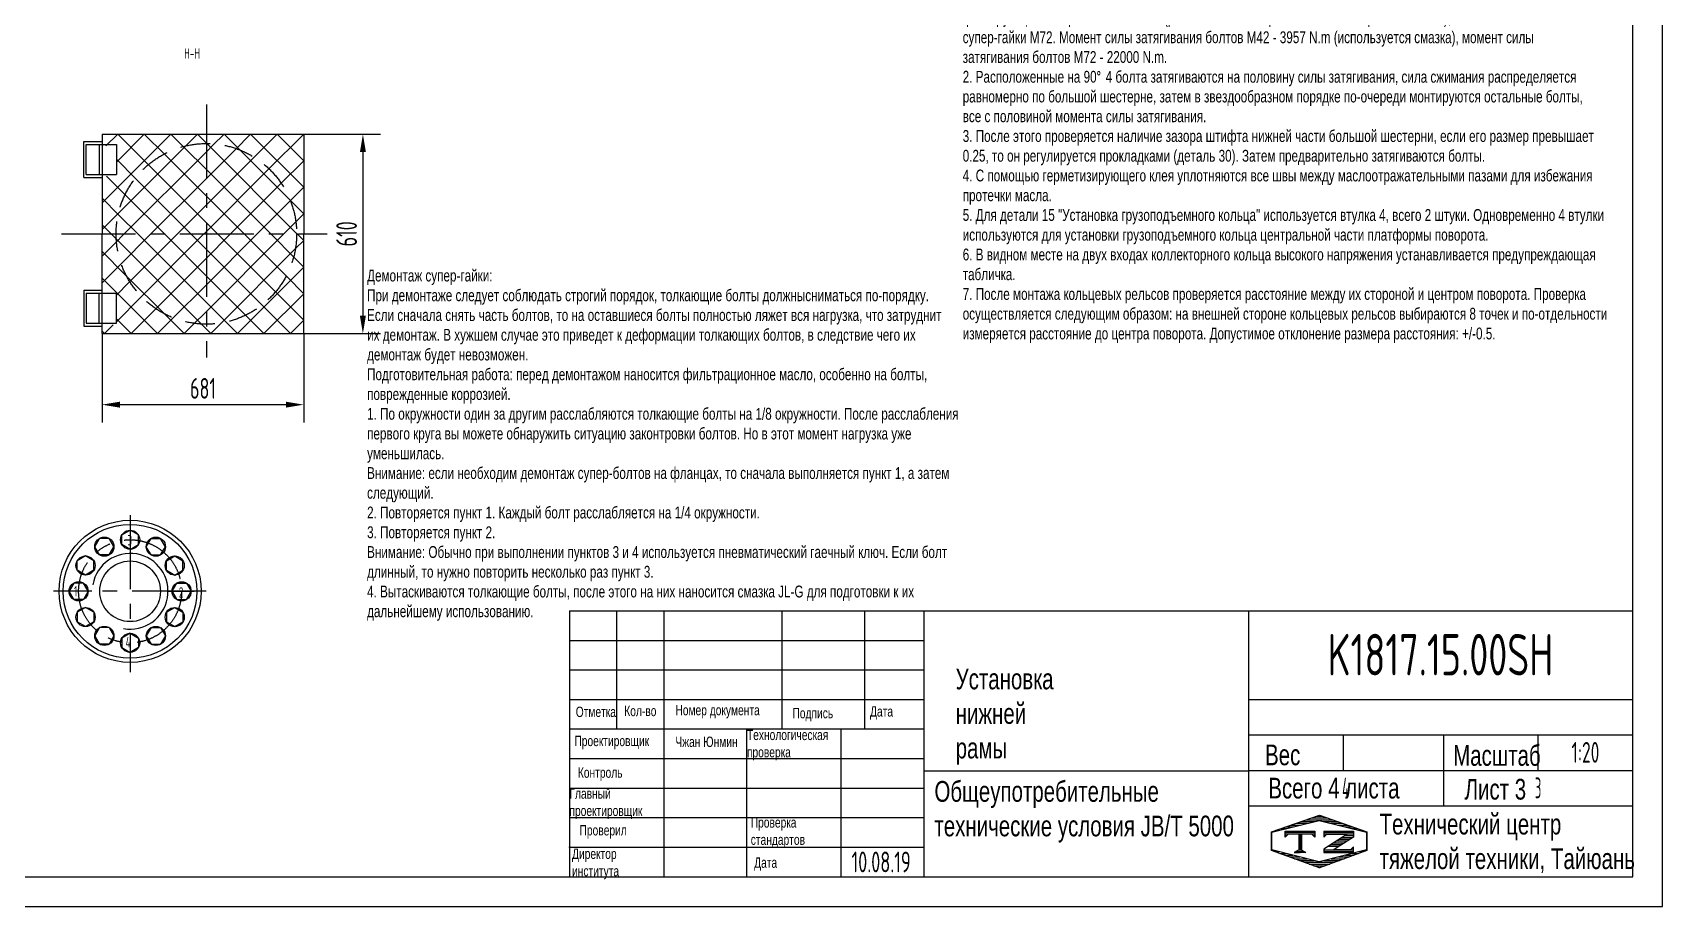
# Model space of a CAD drawing. Header units: millimetres. Extents: x 0 to 8400, y 0 to 5940.
# Drawn here: x 2893 to 8400, y 0 to 2950 of the extents above; entities that cross this region are included whole.
import ezdxf
from ezdxf.enums import TextEntityAlignment as Align

# ---------------------------------------------------------------- set-up
doc = ezdxf.new("R2010")
doc.units = ezdxf.units.MM
doc.header["$LTSCALE"] = 200
doc.linetypes.add('F', pattern=[0.75, 0.5, -0.25])
doc.linetypes.add('G', pattern=[2, 1.25, -0.25, 0.25, -0.25])
for name, color, linetype in [('01', 7, 'Continuous'), ('02', 1, 'Continuous'), ('04', 2, 'F'), ('05', 4, 'G'), ('08', 1, 'Continuous'), ('11', 3, 'Continuous'), ('THICK', 7, 'Continuous')]:
    doc.layers.add(name, color=color, linetype=linetype)
doc.styles.get("Standard").update_dxf_attribs({"font": 'isocp', "width": 0.707, "bigfont": 'intecad.shx'})
doc.dimstyles.new('INTE', dxfattribs={"dimscale": 20, "dimtxt": 3.5, "dimasz": 3, "dimexe": 3, "dimexo": 0, "dimgap": 1, "dimtad": 1, "dimdec": 4, "dimdsep": 46, "dimtxsty": 'Standard', "dimcen": 0, "dimclrd": 1, "dimclre": 1, "dimclrt": 3, "dimaunit": 1, "dimadec": 0, "dimazin": 0, "dimtfac": 1, "dimtdec": 4, "dimtmove": 0, "dimatfit": 0, "dimfxl": 1, "dimarcsym": 0})

# ---------------------------------------------------------------- blocks, each defined once
blk = doc.blocks.new('*D158')
at = {"layer": '08', "color": 1, "lineweight": -2}
for p, q in [((3809.2, 2607.6), (4069, 2607.6)), ((4009, 2547.6), (4009, 1994.1)), ((3809.2, 1934.1), (4069, 1934.1))]:
    blk.add_line(p, q, dxfattribs=at)
at = {"layer": '08', "color": 1}
for points in [[(3999, 2547.6), (4019, 2547.6), (4009, 2607.6)], [(3999, 1994.1), (4019, 1994.1), (4009, 1934.1)]]:
    blk.add_solid(points, dxfattribs=at)
at = {"layer": 'Defpoints', "color": 0}
for p in [(3809.2, 2607.6), (3809.2, 1934.1), (4009, 1934.1)]:
    blk.add_point(p, dxfattribs=at)
at = {"layer": '08', "color": 3, "insert": (3954, 2270.9), "char_height": 70, "attachment_point": 5, "rotation": 90}
blk.add_mtext('610', dxfattribs=at)
blk = doc.blocks.new('*D159')
at = {"layer": '08', "color": 1, "lineweight": -2}
for p, q in [((3127.9, 1934.1), (3127.9, 1634.1)), ((3809.2, 1934.1), (3809.2, 1634.1)), ((3187.9, 1694.1), (3749.2, 1694.1))]:
    blk.add_line(p, q, dxfattribs=at)
at = {"layer": '08', "color": 1}
for points in [[(3187.9, 1704.1), (3187.9, 1684.1), (3127.9, 1694.1)], [(3749.2, 1704.1), (3749.2, 1684.1), (3809.2, 1694.1)]]:
    blk.add_solid(points, dxfattribs=at)
at = {"layer": 'Defpoints', "color": 0}
for p in [(3127.9, 1934.1), (3809.2, 1934.1), (3809.2, 1694.1)]:
    blk.add_point(p, dxfattribs=at)
at = {"layer": '08', "color": 3, "insert": (3468.6, 1749.1), "char_height": 70, "attachment_point": 5}
blk.add_mtext('681', dxfattribs=at)
blk = doc.blocks.new('*U200')
at = {"layer": '01'}
for points in [[(415, 5), (415, 292)], [(25, 5), (415, 5)]]:
    blk.add_lwpolyline(points, dxfattribs=at)
at = {"layer": '02'}
for points in [[(420, 0), (420, 297)], [(0, 0), (420, 0)]]:
    blk.add_lwpolyline(points, dxfattribs=at)
blk = doc.blocks.new('*X204')
at = {"color": 0}
for p, q in [((127.06, 7.8), (132.06, 7.8)), ((127.06, 7.5), (132.06, 7.5)), ((127.06, 7.2), (127.32, 7.2)), ((128.3, 5.7), (130.1, 5.7)), ((128.77, 6), (130.57, 6)), ((129.23, 6.3), (131.04, 6.3)), ((129.7, 6.6), (131.51, 6.6)), ((130.16, 6.9), (131.98, 6.9)), ((130.62, 7.2), (132.06, 7.2)), ((127.84, 5.4), (129.64, 5.4))]:
    blk.add_line(p, q, dxfattribs=at)
blk = doc.blocks.new('*X205')
at = {"color": 0}
for p, q in [((127.06, 4.8), (132.06, 4.8)), ((127.06, 4.5), (132.06, 4.5)), ((131.84, 5.1), (132.06, 5.1))]:
    blk.add_line(p, q, dxfattribs=at)
blk = doc.blocks.new('*X203')
at = {"color": 0}
for p, q in [((122.34, 4.5), (123.72, 4.5)), ((122.82, 4.8), (123.24, 4.8))]:
    blk.add_line(p, q, dxfattribs=at)
blk = doc.blocks.new('*X202')
at = {"color": 0}
for p, q in [((120.53, 7.8), (125.53, 7.8)), ((120.53, 7.5), (125.53, 7.5)), ((120.53, 7.2), (120.79, 7.2)), ((125.27, 7.2), (125.53, 7.2))]:
    blk.add_line(p, q, dxfattribs=at)
blk = doc.blocks.new('*X201')
at = {"color": 0}
for p, q in [((119.8, 8.4), (120.72, 8.4)), ((120.66, 8.7), (121.92, 8.7)), ((121.52, 9), (123.12, 9)), ((122.38, 9.3), (124.32, 9.3)), ((123.24, 9.6), (125.52, 9.6)), ((124.1, 9.9), (128.52, 9.9)), ((124.97, 10.2), (127.67, 10.2)), ((125.83, 10.5), (126.82, 10.5)), ((127.02, 9.6), (129.37, 9.6)), ((128.22, 9.3), (130.22, 9.3)), ((129.42, 9), (131.07, 9)), ((130.62, 8.7), (131.92, 8.7)), ((131.82, 8.4), (132.77, 8.4)), ((118.22, 7.8), (118.32, 7.8)), ((118.22, 7.5), (118.27, 7.5)), ((118.22, 7.2), (118.27, 7.2)), ((118.22, 6.9), (118.27, 6.9)), ((118.22, 6.6), (118.27, 6.6)), ((118.22, 6.3), (118.27, 6.3)), ((118.22, 6), (118.27, 6)), ((118.22, 5.7), (118.27, 5.7)), ((118.94, 8.1), (119.52, 8.1)), ((133.02, 8.1), (133.62, 8.1)), ((134.22, 7.8), (134.32, 7.8)), ((134.27, 7.5), (134.32, 7.5)), ((134.27, 7.2), (134.32, 7.2)), ((134.27, 6.9), (134.32, 6.9)), ((134.27, 6.6), (134.32, 6.6)), ((134.27, 6.3), (134.32, 6.3)), ((134.27, 6), (134.32, 6)), ((134.27, 5.7), (134.32, 5.7)), ((118.22, 5.4), (118.27, 5.4)), ((118.22, 5.1), (118.27, 5.1)), ((118.22, 4.8), (118.27, 4.8)), ((118.79, 4.5), (119.42, 4.5)), ((119.61, 4.2), (120.62, 4.2)), ((120.43, 3.9), (121.82, 3.9)), ((121.26, 3.6), (123.02, 3.6)), ((122.08, 3.3), (124.22, 3.3)), ((122.91, 3), (125.42, 3)), ((127.12, 3), (129.7, 3)), ((128.32, 3.3), (130.51, 3.3)), ((129.52, 3.6), (131.32, 3.6)), ((130.72, 3.9), (132.14, 3.9)), ((131.92, 4.2), (132.95, 4.2)), ((133.12, 4.5), (133.76, 4.5)), ((134.27, 5.4), (134.32, 5.4)), ((134.27, 5.1), (134.32, 5.1)), ((134.27, 4.8), (134.32, 4.8)), ((123.73, 2.7), (128.89, 2.7)), ((124.55, 2.4), (128.07, 2.4)), ((125.38, 2.1), (127.26, 2.1)), ((126.2, 1.8), (126.45, 1.8))]:
    blk.add_line(p, q, dxfattribs=at)

msp = doc.modelspace()

# ---------------------------------------------------------------- linework, layer by layer
at = {"layer": '01', "color": 7, "linetype": 'Continuous'}
for p, q in [((3127.92829, 2607.61233), (3127.92829, 2270.85273)), ((3127.92829, 2607.61233), (3809.24165, 2607.61233)), ((3809.24165, 2607.61233), (3809.24165, 2270.85273)), ((3066.42829, 2460.85273), (3066.42829, 2582.85273)), ((3066.42829, 2582.85273), (3127.92829, 2582.85273)), ((3073.92829, 2470.85273), (3073.92829, 2572.85273)), ((3073.92829, 2572.85273), (3175.92829, 2572.85273)), ((3117.92829, 2572.85273), (3117.92829, 2470.85273)), ((3175.92829, 2572.85273), (3175.92829, 2470.85273)), ((3066.42829, 2460.85273), (3127.92829, 2460.85273)), ((3073.92829, 2470.85273), (3175.92829, 2470.85273)), ((3127.92829, 1934.09312), (3127.92829, 2270.85273)), ((3809.24165, 1934.09312), (3809.24165, 2270.85273)), ((3066.42829, 2080.85273), (3066.42829, 1958.85273)), ((3066.42829, 2080.85273), (3127.92829, 2080.85273)), ((3073.92829, 2070.85273), (3073.92829, 1968.85273)), ((3073.92829, 2070.85273), (3175.92829, 2070.85273)), ((3117.92829, 1968.85273), (3117.92829, 2070.85273)), ((3175.92829, 1968.85273), (3175.92829, 2070.85273)), ((3066.42829, 1958.85273), (3127.92829, 1958.85273)), ((3073.92829, 1968.85273), (3175.92829, 1968.85273)), ((3127.92829, 1934.09312), (3809.24165, 1934.09312))]:
    msp.add_line(p, q, dxfattribs=at)
at = {"layer": '01'}
for p, q in [((3360.22884, 2607.61233), (3127.92829, 2375.31178)), ((3180.62372, 2607.61233), (3140.92384, 2567.91245)), ((3270.42628, 2607.61233), (3175.92829, 2513.11434)), ((3286.59307, 2501.64299), (3180.62372, 2607.61233)), ((3340.80661, 2537.23201), (3270.42628, 2607.61233)), ((3406.05933, 2561.78185), (3360.22884, 2607.61233)), ((3450.03141, 2607.61233), (3403.56538, 2561.1463)), ((3480.12889, 2577.51485), (3450.03141, 2607.61233)), ((3539.83397, 2607.61233), (3502.32533, 2570.1037)), ((3601.8946, 2545.5517), (3539.83397, 2607.61233)), ((3629.63653, 2607.61233), (3577.10797, 2555.08378)), ((3809.24165, 2428.00721), (3629.63653, 2607.61233)), ((3719.43909, 2607.61233), (3638.43724, 2526.61048)), ((3809.24165, 2607.61233), (3689.41105, 2487.78173)), ((3809.24165, 2517.80977), (3719.43909, 2607.61233)), ((3130.52105, 2567.91245), (3127.92829, 2570.5052)), ((3403.56538, 2561.1463), (3184.89504, 2342.47596)), ((3480.12889, 2547.90726), (3198.13408, 2265.91245)), ((3480.12889, 2397.90973), (3340.80661, 2537.23201)), ((3480.12889, 2487.71229), (3406.05933, 2561.78185)), ((3486.80435, 2570.83939), (3480.12889, 2577.51485)), ((3502.32533, 2570.1037), (3480.12889, 2547.90726)), ((3577.10797, 2555.08378), (3480.12889, 2458.10469)), ((3785.05583, 2272.58791), (3486.80435, 2570.83939)), ((3759.76814, 2387.67816), (3601.8946, 2545.5517)), ((3241.97508, 2456.45841), (3175.92829, 2522.5052)), ((3480.12889, 2308.10717), (3286.59307, 2501.64299)), ((3638.43724, 2526.61048), (3480.12889, 2368.30213)), ((3689.41105, 2487.78173), (3480.12889, 2278.49957)), ((3701.92873, 2265.91245), (3480.12889, 2487.71229)), ((3809.24165, 2517.80977), (3730.92036, 2439.48848)), ((3128.7264, 2465.91245), (3127.92829, 2465.11434)), ((3206.99254, 2401.6384), (3142.71848, 2465.91245)), ((3432.52105, 2265.91245), (3241.97508, 2456.45841)), ((3480.12889, 2458.10469), (3287.93664, 2265.91245)), ((3730.92036, 2439.48848), (3557.34433, 2265.91245)), ((3809.24165, 2428.00721), (3762.48141, 2381.24697)), ((3183.20283, 2335.62554), (3127.92829, 2390.90008)), ((3342.71848, 2265.91245), (3206.99254, 2401.6384)), ((3480.12889, 2368.30213), (3377.73921, 2265.91245)), ((3612.12617, 2265.91245), (3480.12889, 2397.90973)), ((3762.48141, 2381.24697), (3647.14689, 2265.91245)), ((3809.24165, 2338.20465), (3759.76814, 2387.67816)), ((3184.89504, 2342.47596), (3127.92829, 2285.50922)), ((3252.91592, 2265.91245), (3183.20283, 2335.62554)), ((3809.24165, 2338.20465), (3781.8115, 2310.7745)), ((3163.11336, 2265.91245), (3127.92829, 2301.09752)), ((3175.37548, 2253.65033), (3163.11336, 2265.91245)), ((3198.13408, 2265.91245), (3175.93764, 2243.716)), ((3287.93664, 2265.91245), (3190.95756, 2168.93337)), ((3377.73921, 2265.91245), (3219.43085, 2107.6041)), ((3480.12889, 2038.69948), (3252.91592, 2265.91245)), ((3467.54177, 2265.91245), (3258.25961, 2056.63029)), ((3480.12889, 2128.50204), (3342.71848, 2265.91245)), ((3480.12889, 2218.30461), (3432.52105, 2265.91245)), ((3480.12889, 2278.49957), (3467.54177, 2265.91245)), ((3522.32361, 2265.91245), (3480.12889, 2308.10717)), ((3736.94945, 2265.91245), (3480.12889, 2009.09189)), ((3647.14689, 2265.91245), (3480.12889, 2098.89445)), ((3557.34433, 2265.91245), (3480.12889, 2188.69701)), ((3715.85943, 2072.37663), (3522.32361, 2265.91245)), ((3751.44845, 2126.59017), (3612.12617, 2265.91245)), ((3775.99829, 2191.84289), (3701.92873, 2265.91245)), ((3781.8115, 2310.7745), (3736.94945, 2265.91245)), ((3791.73129, 2265.91245), (3785.05583, 2272.58791)), ((3809.24165, 2248.40209), (3791.73129, 2265.91245)), ((3175.93764, 2243.716), (3127.92829, 2195.70666)), ((3205.04516, 2134.17809), (3127.92829, 2211.29496)), ((3467.86677, 1961.15904), (3175.37548, 2253.65033)), ((3670.67485, 2027.75864), (3480.12889, 2218.30461)), ((3781.79777, 2220.95821), (3525.08313, 1964.24356)), ((3809.24165, 2248.40209), (3781.79777, 2220.95821)), ((3190.95756, 2168.93337), (3127.92829, 2105.9041)), ((3480.12889, 2188.69701), (3306.55286, 2015.12098)), ((3809.24165, 2158.59953), (3584.73525, 1934.09312)), ((3809.24165, 2158.59953), (3775.99829, 2191.84289)), ((3315.32756, 1934.09312), (3127.92829, 2121.4924)), ((3219.43085, 2107.6041), (3175.92829, 2064.10154)), ((3348.39453, 1990.82872), (3205.04516, 2134.17809)), ((3480.12889, 2098.89445), (3364.79437, 1983.55993)), ((3615.85484, 1992.7761), (3480.12889, 2128.50204)), ((3809.24165, 2068.79697), (3751.44845, 2126.59017)), ((3258.25961, 2056.63029), (3175.92829, 1974.29898)), ((3549.84198, 1968.98639), (3480.12889, 2038.69948)), ((3809.24165, 2068.79697), (3674.53781, 1934.09312)), ((3809.24165, 1978.9944), (3715.85943, 2072.37663)), ((3225.525, 1934.09312), (3175.92829, 1983.68983)), ((3306.55286, 2015.12098), (3225.525, 1934.09312)), ((3364.79437, 1983.55993), (3315.32756, 1934.09312)), ((3405.13013, 1934.09312), (3348.39453, 1990.82872)), ((3480.12889, 2009.09189), (3435.26684, 1964.22984)), ((3674.53781, 1934.09312), (3615.85484, 1992.7761)), ((3764.34037, 1934.09312), (3670.67485, 2027.75864)), ((3135.72244, 1934.09312), (3127.92829, 1941.88727)), ((3165.54177, 1963.91245), (3135.72244, 1934.09312)), ((3435.26684, 1964.22984), (3405.13013, 1934.09312)), ((3480.12889, 1948.89692), (3467.86677, 1961.15904)), ((3494.93269, 1934.09312), (3480.12889, 1948.89692)), ((3525.08313, 1964.24356), (3494.93269, 1934.09312)), ((3584.73525, 1934.09312), (3549.84198, 1968.98639)), ((3809.24165, 1978.9944), (3764.34037, 1934.09312)), ((3194.42243, 1254.05409), (3222.42243, 1270.2199)), ((3250.42243, 1254.05409), (3222.42243, 1270.2199)), ((3103.09081, 1214.57671), (3119.25662, 1242.57671)), ((3119.25662, 1186.57671), (3103.09081, 1214.57671)), ((3151.58823, 1242.57671), (3119.25662, 1242.57671)), ((3167.75404, 1214.57671), (3151.58823, 1242.57671)), ((3151.58823, 1186.57671), (3167.75404, 1214.57671)), ((3194.42243, 1221.72248), (3194.42243, 1254.05409)), ((3222.42243, 1205.55667), (3194.42243, 1221.72248)), ((3222.42243, 1205.55667), (3250.42243, 1221.72248)), ((3250.42243, 1221.72248), (3250.42243, 1254.05409)), ((3277.09081, 1214.57671), (3293.25662, 1242.57671)), ((3293.25662, 1186.57671), (3277.09081, 1214.57671)), ((3293.25662, 1242.57671), (3325.58823, 1242.57671)), ((3341.75404, 1214.57671), (3325.58823, 1242.57671)), ((3325.58823, 1186.57671), (3341.75404, 1214.57671)), ((3071.73401, 1183.2199), (3043.73401, 1167.05409)), ((3043.73401, 1134.72248), (3043.73401, 1167.05409)), ((3099.73401, 1167.05409), (3071.73401, 1183.2199)), ((3099.73401, 1134.72248), (3099.73401, 1167.05409)), ((3151.58823, 1186.57671), (3119.25662, 1186.57671)), ((3293.25662, 1186.57671), (3325.58823, 1186.57671)), ((3345.11085, 1167.05409), (3373.11085, 1183.2199)), ((3345.11085, 1134.72248), (3345.11085, 1167.05409)), ((3373.11085, 1183.2199), (3401.11085, 1167.05409)), ((3401.11085, 1134.72248), (3401.11085, 1167.05409)), ((3071.73401, 1118.55667), (3043.73401, 1134.72248)), ((3099.73401, 1134.72248), (3071.73401, 1118.55667)), ((3345.11085, 1134.72248), (3373.11085, 1118.55667)), ((3373.11085, 1118.55667), (3401.11085, 1134.72248)), ((3032.25662, 1091.88829), (3016.09081, 1063.88829)), ((3032.25662, 1035.88829), (3016.09081, 1063.88829)), ((3064.58823, 1091.88829), (3032.25662, 1091.88829)), ((3080.75404, 1063.88829), (3064.58823, 1091.88829)), ((3080.75404, 1063.88829), (3064.58823, 1035.88829)), ((3364.09081, 1063.88829), (3380.25662, 1091.88829)), ((3364.09081, 1063.88829), (3380.25662, 1035.88829)), ((3380.25662, 1091.88829), (3412.58823, 1091.88829)), ((3412.58823, 1091.88829), (3428.75404, 1063.88829)), ((3412.58823, 1035.88829), (3428.75404, 1063.88829)), ((3064.58823, 1035.88829), (3032.25662, 1035.88829)), ((3071.73401, 1009.2199), (3043.73401, 993.05409)), ((3043.73401, 993.05409), (3043.73401, 960.72248)), ((3099.73401, 993.05409), (3071.73401, 1009.2199)), ((3099.73401, 993.05409), (3099.73401, 960.72248)), ((3345.11085, 993.05409), (3373.11085, 1009.2199)), ((3345.11085, 993.05409), (3345.11085, 960.72248)), ((3373.11085, 1009.2199), (3401.11085, 993.05409)), ((3380.25662, 1035.88829), (3412.58823, 1035.88829)), ((3401.11085, 993.05409), (3401.11085, 960.72248)), ((3071.73401, 944.55667), (3043.73401, 960.72248)), ((3099.73401, 960.72248), (3071.73401, 944.55667)), ((3119.25662, 941.19987), (3103.09081, 913.19987)), ((3151.58823, 941.19987), (3119.25662, 941.19987)), ((3151.58823, 941.19987), (3167.75404, 913.19987)), ((3293.25662, 941.19987), (3277.09081, 913.19987)), ((3293.25662, 941.19987), (3325.58823, 941.19987)), ((3325.58823, 941.19987), (3341.75404, 913.19987)), ((3345.11085, 960.72248), (3373.11085, 944.55667)), ((3373.11085, 944.55667), (3401.11085, 960.72248)), ((3103.09081, 913.19987), (3119.25662, 885.19987)), ((3151.58823, 885.19987), (3119.25662, 885.19987)), ((3167.75404, 913.19987), (3151.58823, 885.19987)), ((3222.42243, 922.2199), (3194.42243, 906.05409)), ((3194.42243, 906.05409), (3194.42243, 873.72248)), ((3222.42243, 922.2199), (3250.42243, 906.05409)), ((3250.42243, 906.05409), (3250.42243, 873.72248)), ((3277.09081, 913.19987), (3293.25662, 885.19987)), ((3293.25662, 885.19987), (3325.58823, 885.19987)), ((3341.75404, 913.19987), (3325.58823, 885.19987)), ((3194.42243, 873.72248), (3222.42243, 857.55667)), ((3250.42243, 873.72248), (3222.42243, 857.55667))]:
    msp.add_line(p, q, dxfattribs=at)
for centre, radius in [((3222.42243, 1063.88829), 240), ((3222.42243, 1063.88829), 226), ((3222.42243, 1237.88829), 32.33162), ((3135.42243, 1214.57671), 32.33162), ((3309.42243, 1214.57671), 32.33162), ((3071.73401, 1150.88829), 32.33162), ((3222.42243, 1063.88829), 102.4), ((3373.11085, 1150.88829), 32.33162), ((3048.42243, 1063.88829), 32.33162), ((3396.42243, 1063.88829), 32.33162), ((3071.73401, 976.88829), 32.33162), ((3373.11085, 976.88829), 32.33162), ((3135.42243, 913.19987), 32.33162), ((3309.42243, 913.19987), 32.33162), ((3222.42243, 889.88829), 32.33162)]:
    msp.add_circle(centre, radius, dxfattribs=at)
at = {"layer": '02'}
msp.add_arc((3222.42243, 1063.88829), 128, 260, 170, dxfattribs=at)
at = {"layer": '04', "color": 2, "linetype": 'F'}
msp.add_circle((3480.12889, 2270.85273), 305, dxfattribs=at)
at = {"layer": '05'}
for p, q in [((3480.12889, 2708.19701), (3480.12889, 1853.50247)), ((2990.95183, 2270.85273), (3888.5894, 2270.85273))]:
    msp.add_line(p, q, dxfattribs=at)
at = {"layer": '05', "color": 4, "linetype": 'G'}
for p, q in [((3222.42243, 1321.38652), (3222.42243, 790.36678)), ((3478.96156, 1063.88829), (2964.07652, 1063.88829)), ((3093.15908, 1063.88829), (3005.53763, 1063.88829)), ((3351.68577, 1063.88829), (3439.30722, 1063.88829))]:
    msp.add_line(p, q, dxfattribs=at)
msp.add_circle((3222.42243, 1063.88829), 174, dxfattribs=at)
at = {"layer": 'THICK'}
for p, q in [((4707.488, 998.128), (4707.488, 100)), ((4707.488, 998.128), (8300, 998.128)), ((4867.10355, 997.69483), (4867.10355, 998.128)), ((4867.1552, 598.96), (4867.1552, 998.128)), ((5026.8224, 100), (5026.8224, 998.128)), ((5425.9904, 598.96), (5425.9904, 998.128)), ((5705.408, 598.96), (5705.408, 998.128)), ((5904.992, 100), (5904.992, 998.128)), ((7002.704, 100), (7002.704, 998.128)), ((8300, 100), (8300, 998.128)), ((4707.488, 698.752), (5904.992, 698.752)), ((7002.704, 698.752), (8300, 698.752)), ((4707.488, 598.96), (5904.992, 598.96)), ((5306.24, 100), (5306.24, 598.96)), ((5625.5744, 100), (5625.5744, 598.96)), ((7002.704, 579.0016), (8300, 579.0016)), ((7322.0384, 459.2512), (7322.0384, 579.0016)), ((7661.3312, 339.5008), (7661.3312, 579.0016)), ((7980.6656, 459.2512), (7980.6656, 579.0016)), ((5904.992, 457.52115), (7002.704, 457.52115)), ((7002.704, 459.2512), (8300, 459.2512)), ((7002.704, 339.5008), (8300, 339.5008)), ((4707.488, 100), (8300, 100))]:
    msp.add_line(p, q, dxfattribs=at)
at = {"layer": 'THICK', "color": 3}
for p, q in [((4707.488, 898.336), (5904.992, 898.336)), ((4707.488, 798.544), (5904.992, 798.544)), ((4707.488, 499.168), (5904.992, 499.168)), ((4707.488, 399.376), (5904.992, 399.376)), ((4707.488, 299.584), (5904.992, 299.584)), ((7079.58527, 251.80531), (7241.34892, 308.14748)), ((7080.63569, 250.53645), (7240.30289, 290.45325)), ((7240.30289, 290.45325), (7399.97009, 250.53645)), ((7241.34892, 308.14748), (7401.01175, 251.80531)), ((7079.58527, 189.06062), (7079.58527, 251.80531)), ((7080.63569, 190.66125), (7080.63569, 250.53645)), ((7125.72139, 233.70765), (7125.72139, 253.66605)), ((7125.72139, 253.66605), (7225.51339, 253.66605)), ((7135.70059, 243.68685), (7125.72139, 233.70765)), ((7215.53419, 243.68685), (7135.70059, 243.68685)), ((7171.25024, 243.78216), (7171.25024, 189.04062)), ((7175.61603, 243.78216), (7175.61603, 189.04062)), ((7180.60549, 243.78216), (7180.60549, 189.04062)), ((7225.51339, 233.70765), (7215.53419, 243.68685)), ((7225.51339, 253.66605), (7225.51339, 233.70765)), ((7256.07113, 253.66605), (7256.07113, 233.70765)), ((7256.07113, 253.66605), (7355.86313, 253.66605)), ((7256.07113, 233.70765), (7266.05033, 243.68685)), ((7334.65517, 243.68685), (7256.07113, 192.84212)), ((7266.05033, 243.68685), (7334.65517, 243.68685)), ((7355.86039, 233.89827), (7304.73565, 201.17844)), ((7355.86313, 253.66605), (7355.86313, 233.70765)), ((7399.97009, 250.53645), (7399.97009, 190.66125)), ((7401.01175, 251.80531), (7401.01175, 189.06062)), ((4707.488, 199.792), (5904.992, 199.792)), ((7241.34892, 130.15744), (7079.58527, 189.06062)), ((7240.30289, 150.74445), (7080.63569, 190.66125)), ((7175.61603, 193.60241), (7156.28186, 181.43763)), ((7156.28186, 181.43763), (7175.61603, 181.43763)), ((7175.61603, 193.60241), (7194.9502, 181.43763)), ((7194.9502, 181.43763), (7175.61603, 181.43763)), ((7399.97009, 190.66125), (7240.30289, 150.74445)), ((7401.01175, 189.06062), (7241.34892, 130.15744)), ((7256.07113, 192.84212), (7256.07113, 181.43763)), ((7256.07113, 181.43763), (7355.86039, 181.43763)), ((7304.73565, 201.17844), (7289.48314, 191.41683)), ((7345.88119, 191.41683), (7289.48314, 191.41683)), ((7355.86039, 201.39603), (7345.88119, 191.41683)), ((7355.86039, 181.43763), (7355.86039, 201.39603))]:
    msp.add_line(p, q, dxfattribs=at)
for p in [(4707.488, 199.792), (4707.488, 100)]:
    msp.add_point(p, dxfattribs=at)

# ---------------------------------------------------------------- block references
at = {"layer": '01', "xscale": 20, "yscale": 20, "zscale": 20}
msp.add_blockref('*U200', (0, 0), dxfattribs=at)
at = {"layer": 'THICK', "color": 3, "xscale": 19.95840000000044, "yscale": 19.95839999999998, "zscale": 19.9584}
for name in ['*X201', '*X202', '*X204', '*X203', '*X205']:
    msp.add_blockref(name, (4720.11078, 95.12367), dxfattribs=at)

# ---------------------------------------------------------------- texts
at = {"layer": '01', "attachment_point": 1}
for s, insert, char_height in [('{\\fArial|b0|i0|c204|p34;\\C3;Технические требования:\\P1. Монтажная инструкция большой шестерни поворота: для большой шестерни поворота используются\\Pфиксирующие штифты и болты М42 (располагаются с правой и левой стороны машины), точные болты и\\Pсупер-гайки М72. Момент силы затягивания болтов М42 - 3957 \\fArial|b0|i0|c0|p34;N.m\\fArial|b0|i0|c204|p34; (используется смазка), момент силы\\Pзатягивания болтов М72 - 22000 \\fArial|b0|i0|c0|p34;N.m.\\P2. \\fArial|b0|i0|c204|p34;Расположенные на 90\\Fisocp,intecad|c134;\\W0.707;%%D\\Fisocp,intecad|c204; \\fArial|b0|i0|c204|p34;4 болта затягиваются на половину силы затягивания, сила сжимания распределяется\\Pравномерно по большой шестерне, затем в звездообразном порядке по-очереди монтируются остальные болты,\\Pвсе с половиной момента силы затягивания.\\P3. После этого проверяется наличие зазора штифта нижней части большой шестерни, если его размер превышает\\P0.25, то он регулируется прокладками (деталь 30). Затем предварительно затягиваются болты. \\P4. С помощью герметизирующего клея уплотняются все швы между маслоотражательными пазами для избежания\\Pпротечки масла.\\P5. Для детали 15 "Установка грузоподъемного кольца" используется втулка 4, всего 2 штуки. Одновременно 4 втулки\\Pиспользуются для установки грузоподъемного кольца центральной части платформы поворота.\\P6. В видном месте на двух входах коллекторного кольца высокого напряжения устанавливается предупреждающая\\Pтабличка.\\P7. После монтажа кольцевых рельсов проверяется расстояние между их стороной и центром поворота. Проверка\\Pосуществляется следующим образом: на внешней стороне кольцевых рельсов выбираются 8 точек и по-отдельности\\Pизмеряется расстояние до центра поворота. Допустимое отклонение размера расстояния: +/-0.5.}', (6035.72084, 3154.70286), 40), ('\\A1;{\\fArial|b0|i0|c204|p34;\\C3;Демонтаж супер-гайки:\\PПри демонтаже следует соблюдать строгий порядок, толкающие болты должнысниматься по-порядку. \\PЕсли сначала снять часть болтов, то на оставшиеся болты полностью ляжет вся нагрузка, что затруднит\\Pих демонтаж. В хужшем случае это приведет к деформации толкающих болтов, в следствие чего их\\Pдемонтаж будет невозможен.\\PПодготовительная работа: перед демонтажом наносится фильтрационное масло, особенно на болты, \\Pповрежденные коррозией.\\P1. По окружности один за другим расслабляются толкающие болты на 1/8 окружности. После расслабления\\Pпервого круга вы можете обнаружить ситуацию законтровки болтов. Но в этот момент нагрузка уже\\Pуменьшилась.\\PВнимание: если необходим демонтаж супер-болтов на фланцах, то сначала выполняется пункт 1, а затем\\Pследующий.\\P2. Повторяется пункт 1. Каждый болт расслабляется на 1/4 окружности.\\P3. Повторяется пункт 2.\\PВнимание: Обычно при выполнении пунктов 3 и 4 используется пневматический гаечный ключ. Если болт\\Pдлинный, то нужно повторить несколько раз пункт 3.\\P4. Вытаскиваются толкающие болты, после этого\\fArial|b0|i0|c0|p34; \\fArial|b0|i0|c204|p34;на них наносится смазка \\fArial|b0|i0|c0|p34;JL-G\\fArial|b0|i0|c204|p34; для подготовки к их\\Pдальнейшему использованию.}', (4023.20379, 2150.07512), 40), ('{\\fArial|b0|i0|c204|p34;Отметка}', (4728.17768, 674.45675), 35), ('{\\fArial|b0|i0|c204|p34;Кол-во}', (4892.21489, 677.38346), 35), ('{\\fArial|b0|i0|c204|p34;Номер документа}', (5065.03984, 680.31017), 35), ('{\\fArial|b0|i0|c204|p34;Подпись}', (5460.48669, 670.06668), 35), ('{\\fArial|b0|i0|c204|p34;Дата}', (5722.65334, 675.9201), 35), ('{\\fArial|b0|i0|c204|p34;Проектировщик}', (4723.73146, 576.12444), 35), ('{\\fArial|b0|i0|c204|p34;\\C3;Чжан Юнмин}', (5064.98749, 573.19773), 35), ('{\\fArial|b0|i0|c204|p34;Технологическая\\Pпроверка}', (5306.64946, 596.61143), 35), ('{\\fArial|b0|i0|c204|p34;Вес}', (7057.38046, 546.59261), 70), ('{\\fArial|b0|i0|c204|p34;Масштаб}', (7692.96976, 544.75191), 70), ('{\\fArial|b0|i0|c204|p34;Контроль}', (4735.4484, 469.29943), 35), ('{\\fArial|b0|i0|c204|p34;Главный\\Pпроектировщик}', (4706.98606, 398.49935), 35), ('{\\fArial|b0|i0|c204|p34;Общеупотребительные\\Pтехнические условия \\fArial|b0|i0|c0|p34;JB/T 5000}', (5940.20035, 423.24177), 70), ('{\\fArial|b0|i0|c204|p34;Всего 4 листа}', (7068.43418, 434.30987), 70), ('{\\fArial|b0|i0|c204|p34;Лист 3}', (7731.65779, 430.62847), 70), ('{\\fArial|b0|i0|c204|p34;Проверка\\Pстандартов}', (5319.54026, 301.09251), 35), ('{\\fArial|b0|i0|c204|p34;Технический центр\\Pтяжелой техники, Тайюань}', (7444.26089, 312.82364), 70), ('{\\fArial|b0|i0|c204|p34;Проверил}', (4741.07244, 274.61239), 35), ('{\\fArial|b0|i0|c204|p34;Директор\\Pинститута}', (4715.72893, 195.19443), 35), ('{\\fArial|b0|i0|c204|p34;Дата}', (5331.06004, 165.27629), 35)]:
    msp.add_mtext(s, dxfattribs=dict(at, insert=insert, char_height=char_height))
for s, insert, char_height, width in [('H-H', (3405.01463, 2897.46426), 35, 370.566), ('{\\fArial|b0|i0|c204|p34;\\C3;Установка нижней рамы}', (6011.93473, 802.99982), 70, 1.8422617)]:
    msp.add_mtext(s, dxfattribs=dict(at, insert=insert, char_height=char_height, width=width))
at = {"layer": '11'}
for s, height, width, p, p2 in [('K1817.15.00SH', 140, 0.693499, (7268.67955, 780), (8031.32045, 780)), ('1:20', 70, 0.655288, (8092.96502, 485), (8187.03498, 485)), ('4', 70, 0.543846, (7317.6275, 365), (7342.3725, 365)), ('3', 70, 0.527686, (7969.07703, 365), (7990.92297, 365)), ('10.08.19', 70, 0.661132, (5660, 115), (5860, 115))]:
    msp.add_text(s, height=height, dxfattribs=dict(at, width=width)).set_placement(p, p2, align=Align.FIT)
at = {"layer": '11', "color": 3, "linetype": 'Continuous', "char_height": 35, "width": 25.0794541, "attachment_point": 1}
for s, insert in [('3', (3213.55644, 1253.93198)), ('1', (3032.92292, 1081.77944)), ('2', (3386.97575, 1077.88853)), ('4', (3207.32035, 909.07804))]:
    msp.add_mtext(s, dxfattribs=dict(at, insert=insert))

# ---------------------------------------------------------------- dimensions: what is measured, and where the dimension line sits
at = {"layer": '08'}
dim = msp.add_linear_dim(base=(4008.95273, 1934.09312), p1=(3809.24165, 2607.61233), p2=(3809.24165, 1934.09312), angle=90, text='610', dimstyle='INTE', override={"dimgap": 1, "dimdec": 4, "dimzin": 8, "dimpost": '<>', "dimtol": 0, "dimlim": 0, "dimtp": 0, "dimtm": 0, "dimtfac": 0.7}, dxfattribs=at)
dim.commit()
dim.dimension.update_dxf_attribs({"geometry": '*D158', "text_midpoint": (3953.95273, 2270.85273)})
dim = msp.add_linear_dim(base=(3809.24165, 1694.07058), p1=(3127.92829, 1934.09312), p2=(3809.24165, 1934.09312), text='681', dimstyle='INTE', dxfattribs=at)
dim.commit()
dim.dimension.update_dxf_attribs({"geometry": '*D159', "text_midpoint": (3468.58497, 1749.07058)})

doc.saveas('drawing.dxf')
